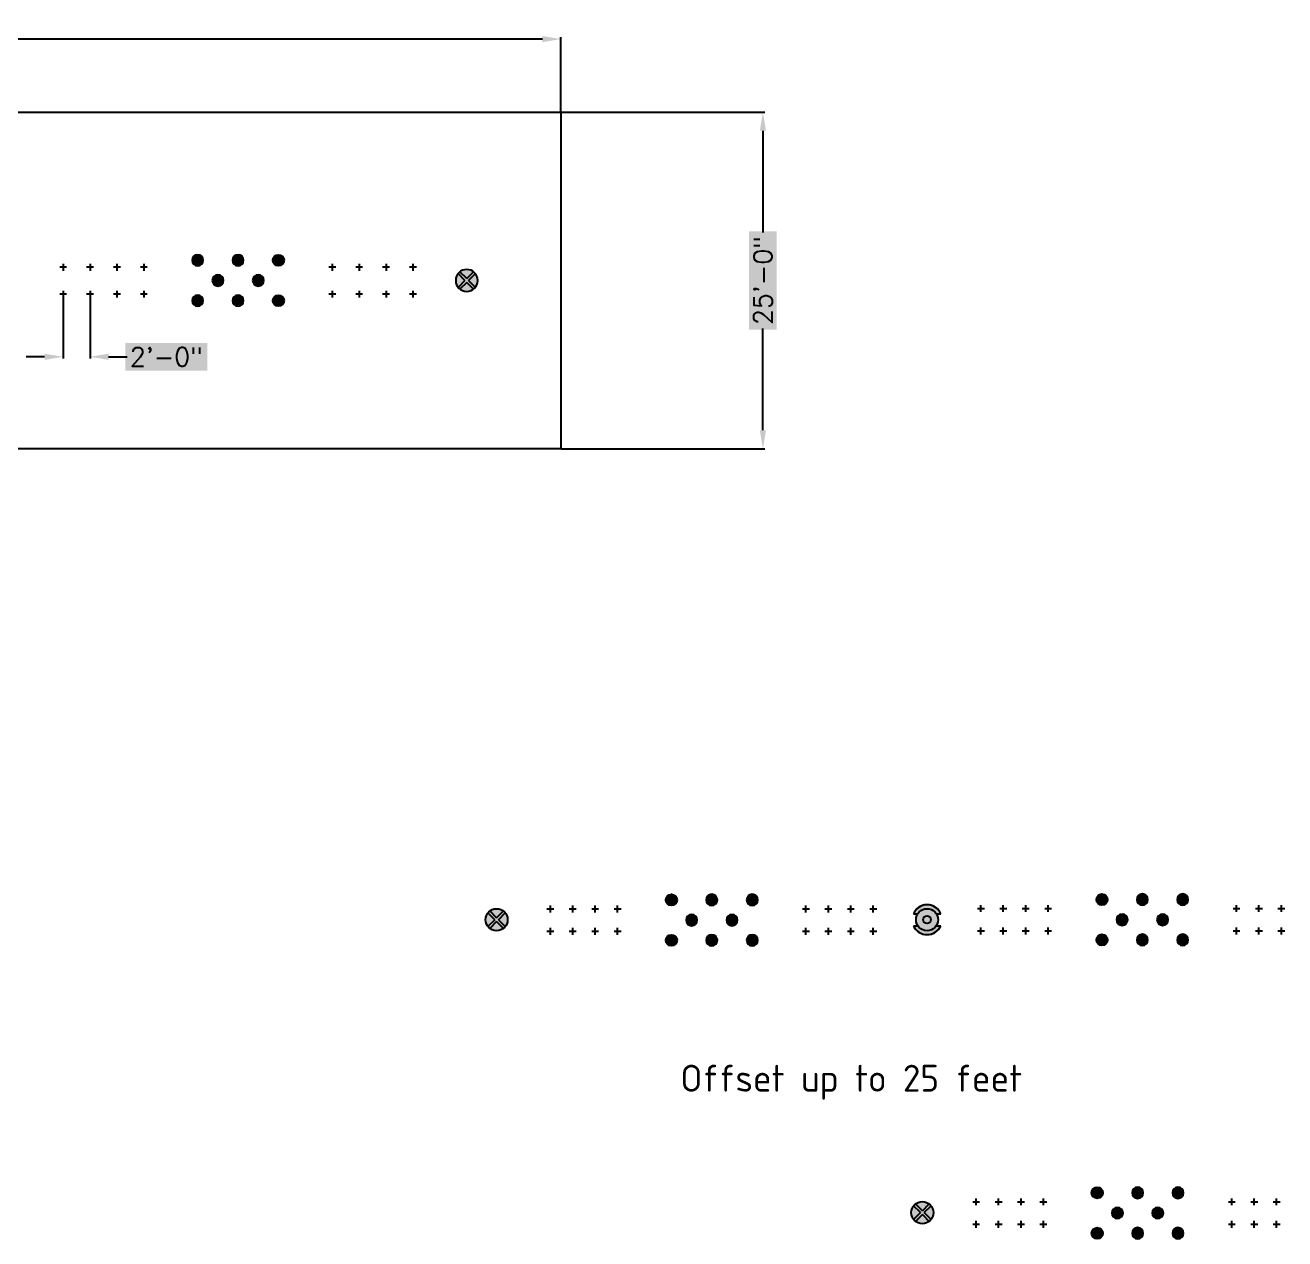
# Model space of a CAD drawing. Header units: feet. Extents: x -132 to 1786, y -308 to 228.
# Drawn here: x -18 to 75.6, y -259.4 to -169.2 of the extents above; entities that cross this region are included whole.
import ezdxf

# ---------------------------------------------------------------- set-up
doc = ezdxf.new("R2010")
doc.units = ezdxf.units.FT
doc.header["$MEASUREMENT"] = 0
doc.linetypes.add('DASHED', pattern=[0.75, 0.5, -0.25])
doc.layers.add('Product (Colored)', color=250, linetype='Continuous')
doc.layers.add('Product (Red Only)', color=1, linetype='Continuous')
doc.styles.add('ISO3098B', font='ISO3098B.SHX', dxfattribs={"height": 2})
doc.styles.add('Roman', font='romans')
doc.dimstyles.new('new style', dxfattribs={"dimscale": 2.75, "dimtxt": 0.5, "dimasz": 0.5, "dimexe": 0.05, "dimexo": 0.01, "dimgap": 0.05, "dimtad": 0, "dimdec": 0, "dimlfac": 12, "dimzin": 9, "dimdsep": 46, "dimlunit": 3, "dimtxsty": 'Roman', "dimcen": 0.09, "dimclrd": 5, "dimclre": 5, "dimclrt": 5, "dimadec": 0, "dimazin": 0, "dimtfac": 1, "dimtdec": 0, "dimtofl": 0, "dimtmove": 0, "dimatfit": 3, "dimfxl": 2.55, "dimtfill": 2, "dimtfillclr": 7, "dimtolj": 1, "dimtzin": 0, "dimlwd": -1, "dimlwe": -1, "dimarcsym": 0})

# ---------------------------------------------------------------- blocks, each defined once
blk = doc.blocks.new('*D320')
at = {"color": 5, "transparency": 16777216}
for p, q in [((-128.173, -175.626), (-128.173, -170.078)), ((-126.798, -170.215), (-57.304, -170.215)), ((20.452, -170.215), (-49.041, -170.215)), ((21.827, -175.626), (21.827, -170.078))]:
    blk.add_line(p, q, dxfattribs=at)
at = {"color": 5, "linetype": 'Continuous', "lineweight": 25, "transparency": 16777216}
for points in [[(-126.798, -169.986), (-126.798, -170.444), (-128.173, -170.215)], [(20.452, -169.986), (20.452, -170.444), (21.827, -170.215)]]:
    blk.add_solid(points, dxfattribs=at)
at = {"layer": 'Defpoints', "color": 0, "linetype": 'Continuous', "lineweight": 25, "transparency": 16777216}
for p in [(21.827, -170.215), (-128.173, -175.653), (21.827, -175.653)]:
    blk.add_point(p, dxfattribs=at)
at = {"color": 5, "linetype": 'Continuous', "lineweight": 25, "transparency": 16777216, "insert": (-53.173, -170.215), "char_height": 1.375, "attachment_point": 5, "style": 'Roman', "bg_fill": 1, "box_fill_scale": 1.25, "bg_fill_color": 7, "bg_fill_true_color": 16777215, "bg_fill_transparency": 0}
blk.add_mtext('\\A1;150\'-0"', dxfattribs=at)
blk = doc.blocks.new('20 FOOT GEPS')
at = {"layer": 'Product (Red Only)'}
h = blk.add_hatch(color=3, dxfattribs=at)
h.dxf.hatch_style = 1
h.paths.add_polyline_path([(0.506, 0.645, 0.345381), (-0.506, 0.645), (0, 0.139)])
h.paths.add_polyline_path([(0.645, 0.506), (0.139, 0), (0.645, -0.506, 0.167827), (0.82, 0, 0.167827)])
h.paths.add_polyline_path([(0, -0.139), (-0.506, -0.645, 0.345381), (0.506, -0.645)])
h.paths.add_polyline_path([(-0.645, 0.506, 0.167827), (-0.82, 0, 0.167827), (-0.645, -0.506), (-0.139, 0)])
at = {"layer": 'Product (Red Only)', "true_color": 0x000000}
h = blk.add_hatch(color=18, dxfattribs=at)
h.dxf.hatch_style = 1
h.paths.add_polyline_path([(0.645, 0.506, 0.060218), (0.506, 0.645), (0, 0.139), (-0.506, 0.645, 0.060218), (-0.645, 0.506), (-0.139, 0), (-0.645, -0.506, 0.060218), (-0.506, -0.645), (0, -0.139), (0.506, -0.645, 0.060218), (0.645, -0.506), (0.139, 0)])
at = {"layer": 'Product (Red Only)', "color": 18, "true_color": 0x000000}
for p, q in [((-0.139, 0), (-0.65, 0.51)), ((0, 0.139), (-0.51, 0.65)), ((0, 0.139), (0.51, 0.65)), ((0.139, 0), (0.65, 0.51)), ((0.139, 0), (0.65, -0.51)), ((-0.139, 0), (-0.65, -0.51)), ((0, -0.139), (-0.51, -0.65)), ((0, -0.139), (0.51, -0.65))]:
    blk.add_line(p, q, dxfattribs=at)
blk.add_circle((0, 0), 0.82, dxfattribs=at)
blk = doc.blocks.new('Purple BSTR')
at = {"layer": 'Product (Colored)', "transparency": 33554687}
h = blk.add_hatch(color=200, dxfattribs=at)
h.dxf.hatch_style = 1
edge = h.paths.add_edge_path()
edge.add_arc((0, 0), 0.025, 0, 360)
at = {"layer": 'Product (Colored)', "color": 200}
for p, q in [((-0.025, 0), (-0.077, 0)), ((0.025, 0), (-0.025, 0)), ((0, 0.077), (0, 0.025)), ((0, 0.025), (0, -0.025)), ((0.077, 0), (0.025, 0)), ((0, -0.025), (0, -0.077))]:
    blk.add_line(p, q, dxfattribs=at)
blk = doc.blocks.new('BSTR Single')
at = {"transparency": 33554687}
h = blk.add_hatch(color=256, dxfattribs=at)
h.dxf.hatch_style = 1
edge = h.paths.add_edge_path()
edge.add_arc((0, 0), 0.025, 0, 360)
for p, q in [((-0.025, 0), (-0.077, 0)), ((0, 0.077), (0, 0.025)), ((0.077, 0), (0.025, 0)), ((0, -0.025), (0, -0.077))]:
    blk.add_line(p, q)
blk.add_blockref('Purple BSTR', (0, 0))
blk = doc.blocks.new('1.5m GEPS')
at = {"layer": 'Product (Red Only)'}
h = blk.add_hatch(color=1, dxfattribs=at)
h.dxf.hatch_style = 1
h.paths.add_polyline_path([(-0.125, 0, 1), (0.125, 0, 1)])
at = {"layer": 'Product (Red Only)', "color": 18, "true_color": 0x000000}
blk.add_circle((0, 0), 0.125, dxfattribs=at)
blk = doc.blocks.new('3 m GEPS')
at = {"layer": 'Product (Red Only)', "true_color": 0xa1e7fc}
h = blk.add_hatch(color=141, dxfattribs=at)
h.dxf.hatch_style = 1
edge = h.paths.add_edge_path(flags=16)
edge.add_arc((0, 0), 0.0458, 0, 360)
edge = h.paths.add_edge_path()
edge.add_arc((0, 0), 0.125, 180, 360)
edge.add_arc((0, 0), 0.125, 0, 180)
at = {"layer": 'Product (Red Only)', "true_color": 0x000000}
h = blk.add_hatch(color=18, dxfattribs=at)
h.dxf.hatch_style = 1
edge = h.paths.add_edge_path()
edge.add_arc((0, 0), 0.0458, 0, 360)
at = {"layer": 'Product (Red Only)', "color": 18, "true_color": 0x000000}
for radius in [0.125, 0.0456]:
    blk.add_circle((0, 0), radius, dxfattribs=at)
blk = doc.blocks.new('*D309')
at = {"color": 5, "transparency": 16777216}
for p, q in [((21.855, -175.653), (36.977, -175.653)), ((36.839, -177.028), (36.839, -184.578)), ((36.839, -199.278), (36.839, -191.728)), ((21.855, -200.653), (36.977, -200.653))]:
    blk.add_line(p, q, dxfattribs=at)
at = {"color": 5, "linetype": 'DASHED', "lineweight": 25, "transparency": 16777216}
for points in [[(36.61, -177.028), (37.068, -177.028), (36.839, -175.653)], [(36.61, -199.278), (37.068, -199.278), (36.839, -200.653)]]:
    blk.add_solid(points, dxfattribs=at)
at = {"layer": 'Defpoints', "color": 0, "linetype": 'DASHED', "lineweight": 25, "transparency": 16777216}
for p in [(21.827, -175.653), (21.827, -200.653), (36.839, -200.653)]:
    blk.add_point(p, dxfattribs=at)
at = {"color": 5, "linetype": 'DASHED', "lineweight": 25, "transparency": 16777216, "insert": (36.839, -188.153), "char_height": 1.375, "attachment_point": 5, "rotation": 90, "style": 'Roman', "bg_fill": 1, "box_fill_scale": 1.25, "bg_fill_color": 7, "bg_fill_true_color": 16777215, "bg_fill_transparency": 0}
blk.add_mtext('\\A1;25\'-0"', dxfattribs=at)
blk = doc.blocks.new('*D313')
at = {"color": 5, "transparency": 16777216}
for p, q in [((-15.173, -189.454), (-15.173, -193.961)), ((-13.173, -189.454), (-13.173, -193.961)), ((-16.548, -193.823), (-17.923, -193.823)), ((-11.798, -193.823), (-10.423, -193.823))]:
    blk.add_line(p, q, dxfattribs=at)
at = {"color": 5, "lineweight": 25, "transparency": 16777216}
for points in [[(-16.548, -193.594), (-16.548, -194.053), (-15.173, -193.823)], [(-11.798, -193.594), (-11.798, -194.053), (-13.173, -193.823)]]:
    blk.add_solid(points, dxfattribs=at)
at = {"layer": 'Defpoints', "color": 0, "lineweight": 25, "transparency": 16777216}
for p in [(-15.173, -189.427), (-13.173, -189.427), (-13.173, -193.823)]:
    blk.add_point(p, dxfattribs=at)
at = {"color": 5, "lineweight": 25, "transparency": 16777216, "insert": (-7.502, -193.823), "char_height": 1.375, "attachment_point": 5, "style": 'Roman', "bg_fill": 1, "box_fill_scale": 1.25, "bg_fill_color": 7, "bg_fill_true_color": 16777215, "bg_fill_transparency": 0}
blk.add_mtext('\\A1;2\'-0"', dxfattribs=at)
blk = doc.blocks.new('12m GEPS')
at = {"layer": 'Product (Red Only)', "true_color": 0x000000}
h = blk.add_hatch(color=18, dxfattribs=at)
h.dxf.hatch_style = 1
h.paths.add_polyline_path([(-0.088, 0, 1), (0.088, 0, 1)])
h.paths.add_polyline_path([(0.135, 0.31), (0.135, 0.257), (0.135, 0.21, -0.255267), (0.25, 0, -0.255267), (0.135, -0.21), (0.135, -0.31, 0.654654)])
h.paths.add_polyline_path([(-0.135, 0.31, 0.654654), (-0.135, -0.31), (-0.135, -0.257), (-0.135, -0.21, -0.255267), (-0.25, 0, -0.255267), (-0.135, 0.21)])
at = {"layer": 'Product (Red Only)', "true_color": 0xf8991e}
h = blk.add_hatch(color=30, dxfattribs=at)
h.dxf.hatch_style = 1
edge = h.paths.add_edge_path()
edge.add_arc((0, 0), 0.0878, 0, 360)
edge = h.paths.add_edge_path()
edge.add_arc((0, 0), 0.25, 0, 180)
edge.add_arc((0, 0), 0.25, 180, 360)
at = {"layer": 'Product (Red Only)', "color": 18, "true_color": 0x000000}
for p, q in [((-0.135, 0.31), (-0.135, 0.21)), ((0.135, 0.31), (0.135, 0.257)), ((0.135, 0.31), (0.135, 0.21)), ((-0.135, -0.21), (-0.135, -0.31)), ((-0.135, -0.257), (-0.135, -0.31)), ((0.135, -0.21), (0.135, -0.31)), ((0.135, -0.257), (0.135, -0.31))]:
    blk.add_line(p, q, dxfattribs=at)
for radius in [0.25, 0.0878]:
    blk.add_circle((0, 0), radius, dxfattribs=at)
for start, end in [(113.5782, 246.4218), (121.3323, 238.6677), (293.5782, 66.4218), (301.3323, 58.6677)]:
    blk.add_arc((0, 0), 0.338, start, end, dxfattribs=at)
blk = doc.blocks.new('40 FOOT GEPS')
at = {"layer": 'Product (Red Only)', "color": 18, "true_color": 0x000000}
blk.add_circle((0, 0), 0.25, dxfattribs=at)
blk.add_blockref('12m GEPS', (0, 0), dxfattribs=at)

msp = doc.modelspace()

# ---------------------------------------------------------------- linework, layer by layer
at = {"linetype": 'Continuous', "lineweight": 25}
for p, q in [((-128.173, -175.653), (21.827, -175.653)), ((21.827, -175.653), (21.827, -200.653)), ((21.827, -200.653), (-128.173, -200.653))]:
    msp.add_line(p, q, dxfattribs=at)

# ---------------------------------------------------------------- block references
at = {"color": 18, "true_color": 0x000000}
for name, p, xscale, yscale, zscale, rotation in [('1.5m GEPS', (-5.173, -186.653), -3.333333333333485, 3.333333333333414, 3.333333333333417, 359.9999999999965), ('1.5m GEPS', (-2.173, -186.653), -3.333333333333485, 3.333333333333414, 3.333333333333417, 359.9999999999965), ('3 m GEPS', (-3.673, -188.153), -3.333333333333485, 3.333333333333414, 3.333333333333417, 359.9999999999965), ('3 m GEPS', (-0.673, -188.153), -3.333333333333485, 3.333333333333414, 3.333333333333417, 359.9999999999965), ('1.5m GEPS', (-5.173, -189.653), -3.333333333333485, 3.333333333333414, 3.333333333333417, 359.9999999999965), ('1.5m GEPS', (-2.173, -189.653), -3.333333333333485, 3.333333333333414, 3.333333333333417, 359.9999999999965), ('1.5m GEPS', (30.04, -234.181), 3.333333333333371, 3.333333333333371, 3.333333333333371, 180), ('1.5m GEPS', (33.04, -234.181), -3.333333333333371, 3.333333333333485, 3.333333333333417, 180), ('1.5m GEPS', (36.04, -234.181), -3.333333333333371, 3.333333333333485, 3.333333333333417, 180), ('1.5m GEPS', (62.04, -234.154), 3.333333333333485, 3.333333333333485, 3.333333333333485, 180), ('1.5m GEPS', (65.04, -234.154), -3.333333333333485, 3.333333333333485, 3.333333333333417, 180), ('1.5m GEPS', (68.04, -234.154), -3.333333333333485, 3.333333333333485, 3.333333333333417, 180), ('3 m GEPS', (31.54, -235.681), -3.333333333333371, 3.333333333333485, 3.333333333333417, 180), ('3 m GEPS', (34.54, -235.681), -3.333333333333371, 3.333333333333485, 3.333333333333417, 180), ('3 m GEPS', (63.54, -235.654), -3.333333333333485, 3.333333333333485, 3.333333333333417, 180), ('3 m GEPS', (66.54, -235.654), -3.333333333333485, 3.333333333333485, 3.333333333333417, 180), ('1.5m GEPS', (30.04, -237.181), 3.333333333333371, 3.333333333333371, 3.333333333333371, 180), ('1.5m GEPS', (33.04, -237.181), -3.333333333333371, 3.333333333333485, 3.333333333333417, 180), ('1.5m GEPS', (36.04, -237.181), -3.333333333333371, 3.333333333333485, 3.333333333333417, 180), ('1.5m GEPS', (62.04, -237.154), 3.333333333333485, 3.333333333333485, 3.333333333333485, 180), ('1.5m GEPS', (65.04, -237.154), -3.333333333333485, 3.333333333333485, 3.333333333333417, 180), ('1.5m GEPS', (68.04, -237.154), -3.333333333333485, 3.333333333333485, 3.333333333333417, 180), ('1.5m GEPS', (61.69, -255.947), 3.333333333333371, 3.333333333333371, 3.333333333333371, 180), ('1.5m GEPS', (64.69, -255.947), -3.333333333333371, 3.333333333333485, 3.333333333333417, 180), ('1.5m GEPS', (67.69, -255.947), -3.333333333333371, 3.333333333333485, 3.333333333333417, 180), ('3 m GEPS', (63.19, -257.447), -3.333333333333371, 3.333333333333485, 3.333333333333417, 180), ('3 m GEPS', (66.19, -257.447), -3.333333333333371, 3.333333333333485, 3.333333333333417, 180), ('1.5m GEPS', (61.69, -258.947), 3.333333333333371, 3.333333333333371, 3.333333333333371, 180), ('1.5m GEPS', (64.69, -258.947), -3.333333333333371, 3.333333333333485, 3.333333333333417, 180), ('1.5m GEPS', (67.69, -258.947), -3.333333333333371, 3.333333333333485, 3.333333333333417, 180)]:
    msp.add_blockref(name, p, dxfattribs=dict(at, xscale=xscale, yscale=yscale, zscale=zscale, rotation=rotation))
at = {"color": 18, "true_color": 0x000000, "xscale": 3.333333333333485, "yscale": 3.333333333333485, "zscale": 3.333333333333485}
for p in [(0.827, -186.653), (0.827, -189.653)]:
    msp.add_blockref('1.5m GEPS', p, dxfattribs=at)
at = {"layer": 'Product (Red Only)', "xscale": 3.333333999999923, "yscale": 3.333333999999923, "zscale": 3.333333999999923}
for p in [(-15.173, -187.171), (-13.173, -187.171), (-11.173, -187.171), (-9.173, -187.171), (4.827, -187.171), (6.827, -187.171), (8.827, -187.171), (10.827, -187.171), (-15.173, -189.171), (-13.173, -189.171), (-11.173, -189.171), (-9.173, -189.171), (4.827, -189.171), (6.827, -189.171), (8.827, -189.171), (10.827, -189.171)]:
    msp.add_blockref('BSTR Single', p, dxfattribs=at)
at = {"layer": 'Product (Red Only)', "color": 18, "true_color": 0x000000, "xscale": -1, "rotation": 180}
msp.add_blockref('20 FOOT GEPS', (14.827, -188.153), dxfattribs=at)
at = {"layer": 'Product (Red Only)', "color": 18, "true_color": 0x000000, "rotation": 89.99999999999349}
for p in [(17.04, -235.654), (48.69, -257.419)]:
    msp.add_blockref('20 FOOT GEPS', p, dxfattribs=at)
at = {"layer": 'Product (Red Only)', "xscale": 3.333334000000036, "yscale": 3.333334000000036, "zscale": 3.333334000000036, "rotation": 180}
for p in [(21.04, -234.848), (22.707, -234.848), (24.374, -234.848), (26.04, -234.848), (40.04, -234.848), (41.707, -234.848), (43.374, -234.848), (45.04, -234.848), (53.04, -234.82), (54.707, -234.82), (56.374, -234.82), (58.04, -234.82), (72.04, -234.82), (73.707, -234.82), (75.374, -234.82), (21.04, -236.515), (22.707, -236.515), (24.374, -236.515), (26.04, -236.515), (40.04, -236.515), (41.707, -236.515), (43.374, -236.515), (45.04, -236.515), (53.04, -236.487), (54.707, -236.487), (56.374, -236.487), (58.04, -236.487), (72.04, -236.487), (73.707, -236.487), (75.374, -236.487), (52.69, -256.614), (54.357, -256.614), (56.024, -256.614), (57.69, -256.614), (71.69, -256.614), (73.357, -256.614), (75.024, -256.614), (52.69, -258.28), (54.357, -258.28), (56.024, -258.28), (57.69, -258.28), (71.69, -258.28), (73.357, -258.28), (75.024, -258.28)]:
    msp.add_blockref('BSTR Single', p, dxfattribs=at)
at = {"layer": 'Product (Red Only)', "color": 18, "true_color": 0x000000, "xscale": 3.280799999999999, "yscale": 3.280799999999999, "zscale": 3.280799999999999, "rotation": 89.99999999999801}
msp.add_blockref('40 FOOT GEPS', (49.04, -235.654), dxfattribs=at)

# ---------------------------------------------------------------- texts
at = {"lineweight": 25, "insert": (30.704, -246.431), "char_height": 2, "width": 144.4725, "attachment_point": 1, "style": 'ISO3098B'}
msp.add_mtext('Offset up to 25 feet', dxfattribs=at)

# ---------------------------------------------------------------- dimensions: what is measured, and where the dimension line sits
at = {"linetype": 'Continuous', "lineweight": 25}
dim = msp.add_linear_dim(base=(21.827, -170.215), p1=(-128.173, -175.653), p2=(21.827, -175.653), dimstyle='new style', dxfattribs=at)
dim.commit()
dim.dimension.update_dxf_attribs({"geometry": '*D320', "text_midpoint": (-53.173, -170.215), "dimtype": 160})
at = {"linetype": 'DASHED', "lineweight": 25}
dim = msp.add_linear_dim(base=(36.839, -200.653), p1=(21.827, -175.653), p2=(21.827, -200.653), angle=90, dimstyle='new style', dxfattribs=at)
dim.commit()
dim.dimension.update_dxf_attribs({"geometry": '*D309', "text_midpoint": (36.839, -188.153)})
at = {"lineweight": 25}
dim = msp.add_linear_dim(base=(-13.173, -193.823), p1=(-15.173, -189.427), p2=(-13.173, -189.427), dimstyle='new style', dxfattribs=at)
dim.commit()
dim.dimension.update_dxf_attribs({"geometry": '*D313', "text_midpoint": (-7.502, -193.823)})

doc.saveas('drawing.dxf')
